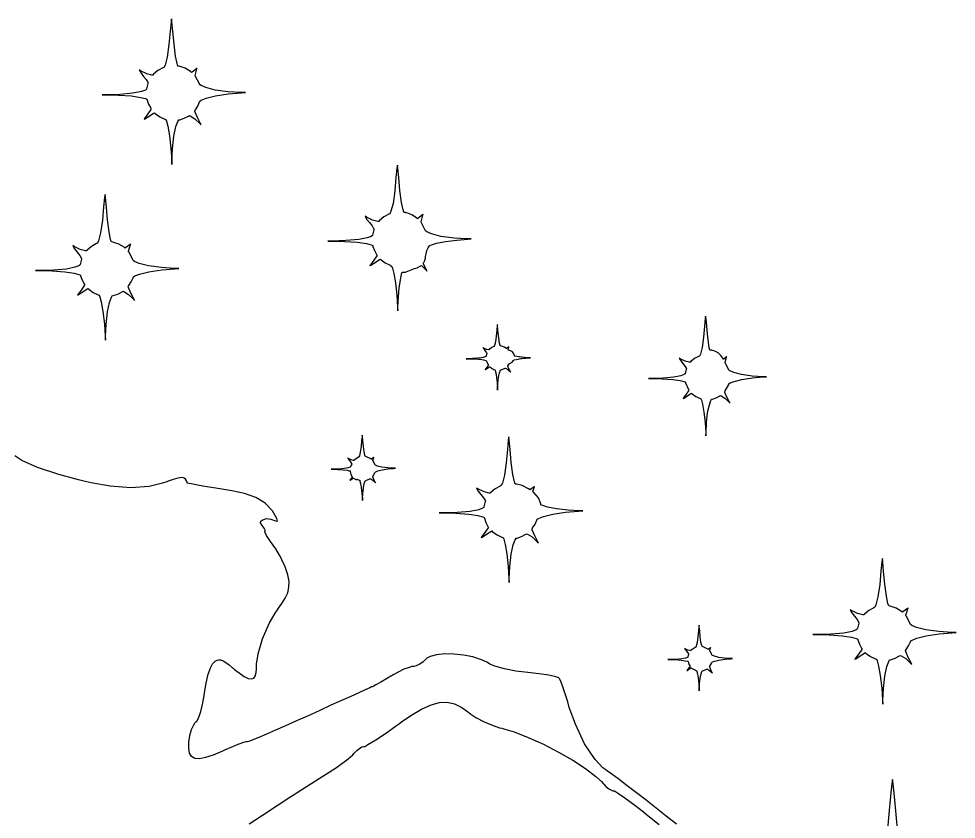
# Model space of a CAD drawing. Extents: x 0 to 17.2, y 0 to 19.3.
# Drawn here: x 7.29 to 15.88, y 10.55 to 17.88 of the extents above; entities that cross this region are included whole.
import ezdxf

# ---------------------------------------------------------------- set-up
doc = ezdxf.new("R2010")
doc.units = 0
doc.layers.get('0').update_dxf_attribs({"linetype": 'CONTINUOUS'})

msp = doc.modelspace()

# ---------------------------------------------------------------- linework, layer by layer
at = {"color": 0}
for points in [[(8.68799, 17.884), (8.6836, 17.8557), (8.67513, 17.7699), (8.66428, 17.6478), (8.64789, 17.5324), (8.62907, 17.46), (8.61833, 17.4381), (8.60856, 17.4343), (8.56342, 17.409), (8.52414, 17.3754), (8.51731, 17.3675), (8.50896, 17.3676), (8.46126, 17.3796), (8.40468, 17.4075), (8.39193, 17.4157), (8.39501, 17.4081), (8.40875, 17.3864), (8.43224, 17.3561), (8.45611, 17.3257), (8.47043, 17.304), (8.4739, 17.2962), (8.472, 17.2915), (8.4591, 17.2426), (8.45844, 17.2376), (8.4484, 17.2304), (8.41249, 17.2172), (8.33361, 17.2014), (8.21533, 17.1911), (8.09229, 17.1874), (8.05126, 17.1874), (8.08936, 17.1874), (8.20378, 17.1847), (8.32047, 17.1765), (8.40533, 17.1636), (8.44889, 17.1522), (8.46251, 17.1463), (8.46431, 17.1383), (8.47797, 17.1001), (8.49729, 17.0646), (8.50201, 17.0579), (8.49849, 17.0506), (8.47265, 17.0115), (8.44217, 16.971), (8.43636, 16.9628), (8.44417, 16.9662), (8.48415, 16.9921), (8.52425, 17.0187), (8.53217, 17.0226), (8.53939, 17.0156), (8.58014, 16.986), (8.62582, 16.9647), (8.63558, 16.9618), (8.64117, 16.9467), (8.65349, 16.8996), (8.66911, 16.8122), (8.68197, 16.6964), (8.69006, 16.5857), (8.69189, 16.5486), (8.69233, 16.5847), (8.69749, 16.6929), (8.71007, 16.8081), (8.72928, 16.8953), (8.74647, 16.9419), (8.75483, 16.956), (8.76351, 16.9576), (8.80533, 16.9714), (8.84429, 16.9919), (8.85157, 16.9971), (8.85949, 16.9943), (8.90229, 16.9672), (8.949, 16.9236), (8.95893, 16.9125), (8.95421, 16.9235), (8.92557, 16.9785), (8.90321, 17.0328), (8.90164, 17.0432), (8.90685, 17.0496), (8.92904, 17.084), (8.94553, 17.1217), (8.94797, 17.1296), (8.9611, 17.1376), (9.00483, 17.1551), (9.09033, 17.1769), (9.20893, 17.1943), (9.32617, 17.2046), (9.36535, 17.2067), (9.32563, 17.2076), (9.20671, 17.2149), (9.08713, 17.2306), (9.0019, 17.2528), (8.95865, 17.2718), (8.94618, 17.2807), (8.94385, 17.2879), (8.90896, 17.3535), (8.90435, 17.3593), (8.90446, 17.365), (8.92133, 17.425), (8.9241, 17.4313), (8.91932, 17.4269), (8.87603, 17.3949), (8.87213, 17.3926), (8.86328, 17.4003), (8.81386, 17.4306), (8.75906, 17.449), (8.74756, 17.4508), (8.73958, 17.4725), (8.72526, 17.5408), (8.7111, 17.651), (8.70025, 17.7693), (8.69179, 17.8554), (8.68799, 17.884)], [(10.7583, 16.5428), (10.7539, 16.5144), (10.7454, 16.4286), (10.7347, 16.3065), (10.7182, 16.1911), (10.6994, 16.1188), (10.6887, 16.0968), (10.6789, 16.0931), (10.6337, 16.0678), (10.5945, 16.0342), (10.5876, 16.0263), (10.5793, 16.0264), (10.5316, 16.0383), (10.475, 16.0663), (10.4622, 16.0744), (10.4653, 16.0667), (10.4791, 16.0451), (10.5026, 16.0149), (10.5264, 15.9844), (10.5408, 15.9628), (10.5442, 15.955), (10.5423, 15.9503), (10.5294, 15.9014), (10.5288, 15.8964), (10.5187, 15.8892), (10.4828, 15.876), (10.4039, 15.8601), (10.2856, 15.8499), (10.1626, 15.8461), (10.1216, 15.8461), (10.1597, 15.8461), (10.2741, 15.8435), (10.3908, 15.8353), (10.4756, 15.8224), (10.5192, 15.811), (10.5328, 15.805), (10.5346, 15.7971), (10.5483, 15.7589), (10.5677, 15.7233), (10.5724, 15.7167), (10.5688, 15.7093), (10.543, 15.6703), (10.5125, 15.6297), (10.5067, 15.6215), (10.5145, 15.625), (10.5545, 15.6508), (10.5946, 15.6775), (10.6025, 15.6814), (10.6091, 15.675), (10.6459, 15.6476), (10.687, 15.6271), (10.6957, 15.624), (10.6966, 15.6232), (10.7063, 15.6139), (10.7073, 15.6131), (10.7074, 15.6131), (10.7086, 15.6122), (10.7087, 15.6121), (10.714, 15.5967), (10.7257, 15.5493), (10.7405, 15.4631), (10.7528, 15.3501), (10.7605, 15.2432), (10.7623, 15.2074), (10.7628, 15.2488), (10.774, 15.4188), (10.7962, 15.5431), (10.8023, 15.5614), (10.8054, 15.5606), (10.832, 15.5596), (10.8339, 15.5603), (10.8391, 15.5628), (10.8553, 15.5697), (10.8836, 15.5811), (10.9151, 15.5932), (10.9383, 15.6018), (10.9461, 15.6044), (10.9488, 15.6054), (10.9744, 15.6204), (10.9767, 15.6224), (10.9809, 15.6189), (11.0247, 15.5764), (11.0293, 15.5713), (11.0268, 15.5769), (10.9974, 15.6344), (10.9946, 15.6401), (10.998, 15.6446), (11.0112, 15.6685), (11.0174, 15.6908), (11.0174, 15.6982), (11.0174, 15.7057), (11.0205, 15.7279), (11.0288, 15.7582), (11.0412, 15.7853), (11.0519, 15.8014), (11.0563, 15.8058), (11.0564, 15.806), (11.0567, 15.8067), (11.0568, 15.8067), (11.0715, 15.8126), (11.1175, 15.8258), (11.1991, 15.8422), (11.3043, 15.8556), (11.4028, 15.8636), (11.4357, 15.8654), (11.396, 15.8664), (11.2771, 15.8736), (11.1575, 15.8893), (11.0723, 15.9115), (11.029, 15.9306), (11.0165, 15.9394), (11.0142, 15.9467), (10.9793, 16.0121), (10.9747, 16.0179), (10.9748, 16.0237), (10.9917, 16.0838), (10.9945, 16.0899), (10.9897, 16.0856), (10.9463, 16.0536), (10.9424, 16.0514), (10.9347, 16.0581), (10.8921, 16.0853), (10.8451, 16.1037), (10.8352, 16.106), (10.8348, 16.1061), (10.8314, 16.1069), (10.8311, 16.1071), (10.83, 16.1074), (10.819, 16.1094), (10.8179, 16.1096), (10.8099, 16.1312), (10.7956, 16.1996), (10.7815, 16.3097), (10.7706, 16.4281), (10.7622, 16.5142), (10.7584, 16.5426), (10.7583, 16.5428)], [(8.07872, 16.2725), (8.07433, 16.2442), (8.06586, 16.1585), (8.05507, 16.0364), (8.03863, 15.9208), (8.01986, 15.8485), (8.00911, 15.8265), (7.99935, 15.8229), (7.95421, 15.7975), (7.91487, 15.7639), (7.9081, 15.756), (7.89974, 15.7562), (7.852, 15.7681), (7.79542, 15.7961), (7.78267, 15.8043), (7.78575, 15.7965), (7.79949, 15.7749), (7.82303, 15.7446), (7.84685, 15.7143), (7.86122, 15.6925), (7.86469, 15.6847), (7.86279, 15.68), (7.84987, 15.6311), (7.84924, 15.6261), (7.83919, 15.619), (7.80328, 15.6057), (7.72439, 15.5899), (7.60607, 15.5796), (7.48301, 15.5758), (7.442, 15.5758), (7.48008, 15.5758), (7.59451, 15.5732), (7.71121, 15.565), (7.79606, 15.5521), (7.83963, 15.5407), (7.85325, 15.5347), (7.85508, 15.5268), (7.86871, 15.4887), (7.88807, 15.4532), (7.89279, 15.4464), (7.88926, 15.439), (7.86339, 15.4), (7.83296, 15.3594), (7.82715, 15.3513), (7.83496, 15.3549), (7.87494, 15.3806), (7.91499, 15.4072), (7.9229, 15.4111), (7.93018, 15.404), (7.97092, 15.3744), (8.0166, 15.3532), (8.02632, 15.3503), (8.03196, 15.3351), (8.04428, 15.2879), (8.05985, 15.2007), (8.07275, 15.085), (8.08078, 14.9742), (8.08262, 14.9372), (8.08306, 14.9732), (8.08822, 15.0815), (8.10081, 15.1965), (8.12001, 15.2839), (8.13721, 15.3306), (8.14556, 15.3444), (8.15424, 15.3461), (8.19607, 15.3599), (8.23503, 15.3804), (8.24229, 15.3856), (8.25022, 15.3828), (8.29303, 15.3557), (8.33979, 15.3122), (8.34972, 15.3011), (8.34494, 15.3119), (8.31629, 15.3671), (8.294, 15.4212), (8.29243, 15.4317), (8.29764, 15.4381), (8.31976, 15.4726), (8.33626, 15.5101), (8.33871, 15.5181), (8.35183, 15.5263), (8.39556, 15.5436), (8.48107, 15.5654), (8.59967, 15.5828), (8.7169, 15.5931), (8.75608, 15.5951), (8.71642, 15.5961), (8.5975, 15.6033), (8.47792, 15.619), (8.39268, 15.6414), (8.34944, 15.6603), (8.33697, 15.6693), (8.33464, 15.6764), (8.29975, 15.7418), (8.29514, 15.7478), (8.29525, 15.7535), (8.31213, 15.8135), (8.31489, 15.8197), (8.31011, 15.8154), (8.26676, 15.7835), (8.26286, 15.7813), (8.25401, 15.7889), (8.20458, 15.819), (8.14985, 15.8375), (8.13835, 15.8393), (8.13038, 15.861), (8.11604, 15.9293), (8.10183, 16.0394), (8.09099, 16.1578), (8.08251, 16.244), (8.07872, 16.2725)], [(13.5832, 15.159), (13.5795, 15.1358), (13.5726, 15.0653), (13.5638, 14.965), (13.5502, 14.87), (13.5348, 14.8106), (13.526, 14.7925), (13.518, 14.7894), (13.4808, 14.7686), (13.4485, 14.741), (13.4429, 14.7344), (13.436, 14.7346), (13.3967, 14.7443), (13.3503, 14.7674), (13.3398, 14.774), (13.3429, 14.7663), (13.373, 14.725), (13.4038, 14.6837), (13.4073, 14.6758), (13.4057, 14.6719), (13.3951, 14.6318), (13.3945, 14.6278), (13.3863, 14.6218), (13.3568, 14.611), (13.2919, 14.5979), (13.1947, 14.5896), (13.0935, 14.5864), (13.0598, 14.5864), (13.0912, 14.5864), (13.1852, 14.5843), (13.2811, 14.5776), (13.3509, 14.5669), (13.3866, 14.5575), (13.3978, 14.5526), (13.3994, 14.5461), (13.4265, 14.4856), (13.4304, 14.48), (13.4275, 14.474), (13.4062, 14.4419), (13.3812, 14.4086), (13.3764, 14.4018), (13.3828, 14.4047), (13.4156, 14.426), (13.4486, 14.4478), (13.4551, 14.451), (13.461, 14.4451), (13.4945, 14.4208), (13.5321, 14.4035), (13.5401, 14.401), (13.5447, 14.3886), (13.5548, 14.3499), (13.5676, 14.2781), (13.5782, 14.1829), (13.5848, 14.0918), (13.5864, 14.0614), (13.5867, 14.0911), (13.591, 14.18), (13.6013, 14.2747), (13.6171, 14.3464), (13.6312, 14.3847), (13.6381, 14.3963), (13.6452, 14.3976), (13.6797, 14.4089), (13.7117, 14.4258), (13.7177, 14.43), (13.7242, 14.4276), (13.7593, 14.4054), (13.7977, 14.3696), (13.8059, 14.3606), (13.802, 14.3694), (13.7785, 14.4147), (13.7601, 14.4593), (13.7588, 14.4679), (13.7631, 14.4732), (13.7949, 14.5325), (13.7969, 14.5389), (13.8077, 14.5456), (13.8437, 14.56), (13.9139, 14.5779), (14.0114, 14.5921), (14.1078, 14.6006), (14.14, 14.6024), (14.1074, 14.6031), (14.0096, 14.609), (13.9114, 14.6219), (13.8413, 14.6403), (13.8058, 14.6558), (13.7955, 14.6632), (13.7939, 14.6681), (13.7715, 14.7133), (13.7687, 14.7175), (13.7682, 14.7188), (13.7625, 14.7318), (13.7619, 14.7332), (13.7623, 14.7375), (13.7753, 14.7822), (13.7773, 14.7868), (13.7746, 14.7844), (13.7496, 14.7651), (13.7473, 14.7635), (13.7422, 14.7726), (13.7234, 14.7978), (13.6968, 14.8224), (13.6684, 14.8379), (13.6465, 14.844), (13.6392, 14.8447), (13.6376, 14.845), (13.6226, 14.8451), (13.6211, 14.845), (13.6211, 14.845), (13.6206, 14.845), (13.6205, 14.845), (13.6156, 14.8667), (13.5996, 14.9965), (13.5866, 15.1338), (13.5832, 15.1592), (13.5832, 15.159)], [(11.6747, 15.0812), (11.6727, 15.0685), (11.6689, 15.0299), (11.664, 14.975), (11.6566, 14.9231), (11.6482, 14.8904), (11.6433, 14.8806), (11.6415, 14.8799), (11.6247, 14.8715), (11.6231, 14.8706), (11.6207, 14.869), (11.5997, 14.8508), (11.5979, 14.8487), (11.596, 14.8487), (11.575, 14.8533), (11.5727, 14.8542), (11.5703, 14.8551), (11.5443, 14.8686), (11.5414, 14.8706), (11.5431, 14.8663), (11.5596, 14.8436), (11.5764, 14.821), (11.5783, 14.8167), (11.5776, 14.815), (11.5725, 14.7969), (11.5722, 14.795), (11.5721, 14.7946), (11.5715, 14.7907), (11.5714, 14.7903), (11.5702, 14.7894), (11.553, 14.7818), (11.5507, 14.7811), (11.5446, 14.7793), (11.5257, 14.7756), (11.491, 14.7714), (11.4456, 14.7687), (11.4026, 14.7678), (11.3882, 14.7676), (11.4011, 14.7678), (11.4568, 14.7665), (11.5018, 14.7637), (11.5093, 14.7629), (11.5168, 14.7622), (11.5475, 14.7571), (11.5699, 14.7507), (11.5732, 14.7493), (11.5741, 14.7457), (11.5889, 14.7125), (11.591, 14.7094), (11.5894, 14.7061), (11.564, 14.6704), (11.5614, 14.6667), (11.5649, 14.6683), (11.601, 14.6918), (11.6045, 14.6936), (11.6052, 14.6929), (11.6122, 14.6867), (11.613, 14.6861), (11.6131, 14.6861), (11.6133, 14.6858), (11.6165, 14.6836), (11.6169, 14.6833), (11.6181, 14.6825), (11.6306, 14.6746), (11.632, 14.6739), (11.6328, 14.6735), (11.6414, 14.6696), (11.6423, 14.6693), (11.6424, 14.6693), (11.6431, 14.669), (11.6503, 14.6665), (11.6511, 14.6662), (11.6536, 14.6594), (11.6591, 14.6383), (11.6661, 14.599), (11.6719, 14.5469), (11.6756, 14.4971), (11.6764, 14.4804), (11.6767, 14.4983), (11.6813, 14.5729), (11.6907, 14.6282), (11.6932, 14.6364), (11.694, 14.6392), (11.7036, 14.6618), (11.7047, 14.6636), (11.7086, 14.6644), (11.745, 14.6799), (11.7483, 14.6821), (11.7501, 14.6815), (11.769, 14.6703), (11.7711, 14.6686), (11.7731, 14.6671), (11.7943, 14.6467), (11.7966, 14.6442), (11.7955, 14.6465), (11.7828, 14.6714), (11.7816, 14.6738), (11.7803, 14.6762), (11.7712, 14.7006), (11.7708, 14.7029), (11.7714, 14.7036), (11.777, 14.7112), (11.7775, 14.7121), (11.7781, 14.7131), (11.7839, 14.7229), (11.7844, 14.724), (11.7844, 14.724), (11.7889, 14.725), (11.8087, 14.7353), (11.8237, 14.7515), (11.8258, 14.7554), (11.829, 14.7564), (11.8689, 14.7649), (11.8735, 14.7657), (11.875, 14.7658), (11.8909, 14.7683), (11.8926, 14.7685), (11.8987, 14.7693), (11.9707, 14.7761), (11.9794, 14.7765), (11.9737, 14.7767), (11.9237, 14.7793), (11.9191, 14.7796), (11.9173, 14.7797), (11.9001, 14.7813), (11.8985, 14.7814), (11.8964, 14.7817), (11.8774, 14.7842), (11.8756, 14.7843), (11.8715, 14.785), (11.8359, 14.7919), (11.833, 14.7926), (11.8329, 14.7928), (11.8323, 14.7929), (11.8322, 14.7929), (11.8314, 14.7982), (11.8252, 14.8135), (11.8119, 14.83), (11.7936, 14.841), (11.7773, 14.845), (11.772, 14.845), (11.772, 14.8476), (11.7796, 14.8746), (11.7808, 14.8774), (11.7787, 14.8756), (11.7592, 14.8611), (11.7575, 14.8601), (11.756, 14.8614), (11.7406, 14.8722), (11.739, 14.8731), (11.7361, 14.8747), (11.7048, 14.8857), (11.7015, 14.8863), (11.7004, 14.8892), (11.6921, 14.9229), (11.6914, 14.9267), (11.6914, 14.9267), (11.6914, 14.9268), (11.6914, 14.9268), (11.6895, 14.9383), (11.6825, 15.0029), (11.6763, 15.0689), (11.6746, 15.0812), (11.6747, 15.0812)], [(10.4364, 14.0681), (10.4343, 14.0553), (10.4306, 14.0167), (10.4257, 13.9618), (10.4183, 13.9099), (10.4099, 13.8772), (10.4051, 13.8673), (10.4007, 13.8657), (10.3626, 13.8391), (10.3595, 13.8356), (10.3558, 13.8357), (10.3343, 13.841), (10.3089, 13.8536), (10.3032, 13.8573), (10.3048, 13.853), (10.3213, 13.8305), (10.3381, 13.8079), (10.34, 13.8035), (10.3397, 13.8027), (10.3366, 13.7938), (10.3364, 13.7929), (10.3364, 13.7928), (10.3357, 13.7914), (10.3291, 13.7768), (10.3286, 13.7752), (10.3236, 13.7723), (10.3068, 13.7668), (10.2715, 13.7603), (10.2201, 13.7561), (10.1675, 13.7546), (10.15, 13.7546), (10.1654, 13.7546), (10.212, 13.7536), (10.2607, 13.7506), (10.2976, 13.7458), (10.3178, 13.7414), (10.3243, 13.7393), (10.3245, 13.7337), (10.3302, 13.7081), (10.3414, 13.6867), (10.3443, 13.6832), (10.3427, 13.6808), (10.3249, 13.6561), (10.3231, 13.6536), (10.3257, 13.6548), (10.3521, 13.6714), (10.3548, 13.6732), (10.357, 13.6715), (10.378, 13.6621), (10.3851, 13.6621), (10.3863, 13.6621), (10.3898, 13.6629), (10.3903, 13.6629), (10.392, 13.6619), (10.4108, 13.6538), (10.4128, 13.6532), (10.4153, 13.6464), (10.4208, 13.6252), (10.4278, 13.5859), (10.4337, 13.5338), (10.4372, 13.4839), (10.4381, 13.4673), (10.4383, 13.4836), (10.4406, 13.5322), (10.4462, 13.584), (10.4549, 13.6233), (10.4626, 13.6443), (10.4664, 13.6505), (10.4703, 13.6513), (10.5067, 13.6667), (10.51, 13.669), (10.5135, 13.6678), (10.5328, 13.6556), (10.5538, 13.636), (10.5583, 13.631), (10.5561, 13.636), (10.5432, 13.6607), (10.5332, 13.6851), (10.5325, 13.6897), (10.5348, 13.6926), (10.5523, 13.7251), (10.5533, 13.7286), (10.5592, 13.7323), (10.5789, 13.7401), (10.6173, 13.7499), (10.6707, 13.7578), (10.7235, 13.7624), (10.7411, 13.7633), (10.7232, 13.7638), (10.6697, 13.767), (10.6159, 13.7741), (10.5775, 13.7841), (10.5581, 13.7926), (10.5525, 13.7967), (10.5515, 13.7999), (10.5357, 13.8293), (10.5337, 13.8319), (10.5337, 13.8345), (10.5413, 13.8615), (10.5425, 13.8643), (10.5404, 13.8624), (10.5209, 13.848), (10.5192, 13.847), (10.5152, 13.8505), (10.4684, 13.8723), (10.4632, 13.8731), (10.4596, 13.8829), (10.4531, 13.9136), (10.4468, 13.9632), (10.4418, 14.0165), (10.438, 14.0553), (10.4364, 14.0681)], [(11.779, 14.0507), (11.7746, 14.0224), (11.7662, 13.9365), (11.7554, 13.8145), (11.7389, 13.6991), (11.7202, 13.6267), (11.7094, 13.6047), (11.6997, 13.601), (11.6545, 13.5757), (11.6152, 13.542), (11.6084, 13.5341), (11.6, 13.5343), (11.5523, 13.5462), (11.4957, 13.5741), (11.483, 13.5823), (11.4861, 13.5745), (11.4998, 13.553), (11.5233, 13.5227), (11.5472, 13.4924), (11.5615, 13.4707), (11.5649, 13.4629), (11.563, 13.4582), (11.5502, 13.4093), (11.5495, 13.4042), (11.5395, 13.3971), (11.5036, 13.3838), (11.4247, 13.3681), (11.3064, 13.3578), (11.1833, 13.354), (11.1423, 13.3539), (11.1804, 13.354), (11.2948, 13.3513), (11.4115, 13.3432), (11.4964, 13.3302), (11.5399, 13.3188), (11.5535, 13.3129), (11.5554, 13.305), (11.569, 13.2669), (11.5884, 13.2312), (11.5931, 13.2246), (11.5896, 13.2171), (11.5637, 13.1782), (11.5333, 13.1376), (11.5275, 13.1294), (11.5353, 13.133), (11.5753, 13.1587), (11.6153, 13.1854), (11.6232, 13.1893), (11.6304, 13.1822), (11.6712, 13.1526), (11.7168, 13.1313), (11.7266, 13.1284), (11.7323, 13.1133), (11.7446, 13.0661), (11.7601, 12.9788), (11.773, 12.8631), (11.7811, 12.7523), (11.7829, 12.7153), (11.7834, 12.7514), (11.7885, 12.8597), (11.8011, 12.9747), (11.8203, 13.062), (11.8375, 13.1087), (11.8459, 13.1226), (11.8545, 13.1243), (11.8964, 13.1381), (11.9353, 13.1586), (11.9426, 13.1637), (11.9505, 13.1609), (11.9933, 13.1338), (12.0401, 13.0903), (12.05, 13.0792), (12.0453, 13.0901), (12.0166, 13.1452), (11.9943, 13.1994), (11.9927, 13.2098), (11.9979, 13.2163), (12.0201, 13.2508), (12.0366, 13.2884), (12.039, 13.2962), (12.0521, 13.3044), (12.0959, 13.3218), (12.1814, 13.3436), (12.3, 13.3609), (12.4172, 13.3712), (12.4564, 13.3733), (12.4227, 13.3741), (12.3221, 13.3796), (12.2153, 13.3912), (12.1333, 13.4075), (12.0875, 13.4216), (12.0731, 13.428), (12.0721, 13.439), (12.0516, 13.4918), (12.01, 13.5403), (11.9986, 13.5492), (11.9994, 13.5531), (12.0133, 13.5937), (12.0152, 13.5978), (12.0114, 13.5945), (11.9771, 13.5684), (11.9739, 13.5663), (11.9611, 13.5748), (11.902, 13.6047), (11.8486, 13.6176), (11.8387, 13.6175), (11.8307, 13.6392), (11.8163, 13.7075), (11.8021, 13.8177), (11.7913, 13.936), (11.7828, 14.0221), (11.779, 14.0507)], [(15.2025, 12.9354), (15.1981, 12.9071), (15.1896, 12.8213), (15.1789, 12.6992), (15.1624, 12.5837), (15.1436, 12.5113), (15.1329, 12.4894), (15.1231, 12.4857), (15.0779, 12.4604), (15.0386, 12.4267), (15.0318, 12.4188), (15.0235, 12.419), (14.9757, 12.4309), (14.9192, 12.4589), (14.9064, 12.4671), (14.9094, 12.4593), (14.9232, 12.4377), (14.9468, 12.4074), (14.9706, 12.3771), (14.9849, 12.3554), (14.9883, 12.3475), (14.9865, 12.3429), (14.9736, 12.2939), (14.9729, 12.2889), (14.9629, 12.2818), (14.9271, 12.2685), (14.8482, 12.2527), (14.7299, 12.2425), (14.6068, 12.2387), (14.5657, 12.2387), (14.6039, 12.2387), (14.7182, 12.2361), (14.835, 12.2279), (14.9199, 12.215), (14.9633, 12.2036), (14.9769, 12.1976), (14.9789, 12.1897), (14.9925, 12.1516), (15.0118, 12.1159), (15.0165, 12.1093), (15.0131, 12.1018), (14.9871, 12.0628), (14.9567, 12.0223), (14.9508, 12.0142), (14.9588, 12.0177), (14.9988, 12.0434), (15.0388, 12.07), (15.0467, 12.0739), (15.0539, 12.0669), (15.0946, 12.0373), (15.1403, 12.0161), (15.15, 12.0131), (15.1557, 11.998), (15.1681, 11.9508), (15.1836, 11.8636), (15.1964, 11.7478), (15.2046, 11.637), (15.2064, 11.6), (15.2068, 11.6361), (15.2119, 11.7443), (15.2246, 11.8594), (15.2438, 11.9467), (15.261, 11.9933), (15.2693, 12.0073), (15.2781, 12.009), (15.3199, 12.0228), (15.3587, 12.0433), (15.3661, 12.0484), (15.374, 12.0456), (15.4168, 12.0186), (15.4636, 11.975), (15.4735, 11.9639), (15.4688, 11.9748), (15.44, 12.0298), (15.4178, 12.0841), (15.4161, 12.0945), (15.4214, 12.1009), (15.4435, 12.1355), (15.46, 12.173), (15.4625, 12.1809), (15.4756, 12.189), (15.5193, 12.2065), (15.6049, 12.2283), (15.7235, 12.2457), (15.8407, 12.2559), (15.8799, 12.258), (15.8401, 12.259), (15.7213, 12.2662), (15.6017, 12.2819), (15.5164, 12.3041), (15.4732, 12.3231), (15.4607, 12.3321), (15.4583, 12.3392), (15.4235, 12.4047), (15.4189, 12.4106), (15.419, 12.4163), (15.4358, 12.4763), (15.4386, 12.4825), (15.4339, 12.4783), (15.3906, 12.4463), (15.3867, 12.4441), (15.3778, 12.4517), (15.3283, 12.4818), (15.2736, 12.5004), (15.2621, 12.5022), (15.2542, 12.5239), (15.2397, 12.5922), (15.2256, 12.7023), (15.2147, 12.8206), (15.2062, 12.9068), (15.2025, 12.9354)], [(13.5235, 12.3244), (13.5215, 12.3117), (13.5177, 12.273), (13.5128, 12.218), (13.5054, 12.166), (13.497, 12.1333), (13.4921, 12.1234), (13.4877, 12.1217), (13.4496, 12.0952), (13.4466, 12.0916), (13.4428, 12.0917), (13.4213, 12.0971), (13.3958, 12.1097), (13.3901, 12.1133), (13.3918, 12.1091), (13.4083, 12.0865), (13.4251, 12.0638), (13.427, 12.0595), (13.4262, 12.0573), (13.4204, 12.0353), (13.4201, 12.033), (13.4155, 12.0298), (13.3994, 12.0238), (13.3638, 12.0167), (13.3104, 12.012), (13.2549, 12.0104), (13.2364, 12.0103), (13.2536, 12.0104), (13.3052, 12.0092), (13.3578, 12.0055), (13.3961, 11.9996), (13.4157, 11.9945), (13.4218, 11.9918), (13.4221, 11.9908), (13.4252, 11.9804), (13.4256, 11.9794), (13.4259, 11.9786), (13.429, 11.9708), (13.4294, 11.97), (13.43, 11.9684), (13.438, 11.9526), (13.4391, 11.9511), (13.4375, 11.9478), (13.4127, 11.9128), (13.4102, 11.9091), (13.4135, 11.9106), (13.4481, 11.9333), (13.4516, 11.9351), (13.455, 11.9317), (13.4891, 11.9118), (13.4926, 11.9112), (13.4932, 11.911), (13.4993, 11.9089), (13.4999, 11.9087), (13.5024, 11.9019), (13.508, 11.8806), (13.515, 11.8413), (13.5208, 11.7891), (13.5244, 11.7392), (13.5253, 11.7225), (13.5254, 11.7388), (13.5278, 11.7875), (13.5334, 11.8394), (13.5421, 11.8788), (13.5498, 11.8997), (13.5536, 11.906), (13.5575, 11.9068), (13.594, 11.9223), (13.5973, 11.9246), (13.6009, 11.9233), (13.6201, 11.9111), (13.6412, 11.8914), (13.6457, 11.8864), (13.6435, 11.8914), (13.6306, 11.9162), (13.6206, 11.9407), (13.6198, 11.9454), (13.6222, 11.9482), (13.6396, 11.9808), (13.6407, 11.9844), (13.6466, 11.9881), (13.6663, 11.9959), (13.7049, 12.0057), (13.7584, 12.0135), (13.8112, 12.0182), (13.8289, 12.0191), (13.811, 12.0195), (13.7574, 12.0228), (13.7035, 12.0298), (13.665, 12.0399), (13.6456, 12.0484), (13.64, 12.0525), (13.6389, 12.0557), (13.6232, 12.0852), (13.6211, 12.0878), (13.6212, 12.0904), (13.6287, 12.1175), (13.6299, 12.1203), (13.6278, 12.1184), (13.6082, 12.104), (13.6065, 12.103), (13.6025, 12.1064), (13.5556, 12.1284), (13.5505, 12.1292), (13.5469, 12.1389), (13.5404, 12.1698), (13.534, 12.2194), (13.529, 12.2728), (13.5252, 12.3116), (13.5235, 12.3245), (13.5235, 12.3244)]]:
    msp.add_lwpolyline(points, close=True, dxfattribs=at)
for points in [[(13.3162, 10.5018), (13.2229, 10.5754), (13.1292, 10.6488), (13.0371, 10.7204), (12.9485, 10.7887), (12.8655, 10.8522), (12.7899, 10.9093), (12.7238, 10.9584), (12.683, 10.9882), (12.6693, 10.9979), (12.6412, 11.0178), (12.5696, 11.0952), (12.4743, 11.2382), (12.3891, 11.4173), (12.3338, 11.5705), (12.3192, 11.6226), (12.314, 11.6411), (12.2971, 11.6963), (12.2751, 11.7614), (12.2556, 11.8108), (12.245, 11.8332), (12.2414, 11.8375), (12.2378, 11.8418), (12.2105, 11.8514), (12.1458, 11.8662), (12.0568, 11.8802), (11.9788, 11.8892), (11.9528, 11.8914), (11.9253, 11.8938), (11.8432, 11.9052), (11.7388, 11.9259), (11.6513, 11.9508), (11.606, 11.9685), (11.5927, 11.9771), (11.5778, 11.9867), (11.5289, 12.009), (11.4511, 12.0338), (11.365, 12.0512), (11.2767, 12.0607), (11.1921, 12.0621), (11.1171, 12.0549), (11.0577, 12.0387), (11.0269, 12.0217), (11.0199, 12.0132), (11.0142, 12.0063), (10.9939, 11.9881), (10.9627, 11.967), (10.9301, 11.9522), (10.9077, 11.9463), (10.9002, 11.946), (10.8912, 11.9456), (10.8647, 11.9386), (10.8173, 11.9209), (10.7641, 11.8954), (10.7242, 11.873), (10.7114, 11.8648), (10.6984, 11.8565), (10.659, 11.8324), (10.6069, 11.802), (10.5612, 11.7771), (10.5362, 11.7645), (10.5278, 11.761), (10.522, 11.7586), (10.5047, 11.7509), (10.4625, 11.732), (10.4035, 11.7055), (10.3301, 11.6724), (10.2448, 11.6337), (10.1498, 11.5906), (10.0478, 11.5441), (9.96767, 11.5075), (9.94097, 11.4953), (9.91439, 11.4832), (9.83458, 11.4472), (9.73383, 11.4022), (9.64111, 11.3615), (9.55865, 11.3259), (9.48876, 11.2966), (9.43381, 11.2744), (9.39606, 11.2604), (9.38238, 11.2554), (9.37782, 11.2554), (9.37056, 11.2554), (9.34874, 11.2488), (9.29719, 11.2308), (9.23053, 11.2041), (9.17449, 11.1799), (9.15603, 11.1714), (9.13471, 11.1618), (9.06988, 11.1349), (8.99946, 11.1112), (8.94368, 11.1008), (8.90153, 11.1038), (8.8719, 11.1206), (8.85379, 11.1515), (8.84614, 11.1967), (8.84657, 11.2418), (8.84793, 11.2566), (8.84924, 11.2713), (8.85699, 11.3148), (8.87224, 11.3686), (8.8915, 11.412), (8.90608, 11.4339), (8.91265, 11.439), (8.91976, 11.4447), (8.93479, 11.4724), (8.95682, 11.533), (8.97624, 11.6123), (8.98785, 11.6793), (8.9905, 11.7017), (8.99317, 11.7244), (9.00499, 11.7923), (9.02533, 11.8748), (9.04872, 11.9403), (9.06483, 11.9718), (9.07254, 11.9795), (9.07656, 11.9836), (9.08957, 11.9948), (9.1059, 12.0045), (9.12267, 12.0085), (9.14094, 12.0064), (9.162, 11.9979), (9.18685, 11.9828), (9.21674, 11.9606), (9.24388, 11.9386), (9.25282, 11.931), (9.26617, 11.9198), (9.30751, 11.8874), (9.35314, 11.8563), (9.39031, 11.8379), (9.41943, 11.8321), (9.44114, 11.839), (9.456, 11.8586), (9.46446, 11.8909), (9.46724, 11.9246), (9.46724, 11.9358), (9.46724, 11.9673), (9.48161, 12.0617), (9.5216, 12.201), (9.58236, 12.3403), (9.63747, 12.4365), (9.65901, 12.4663), (9.66917, 12.4804), (9.699, 12.5231), (9.73058, 12.5742), (9.75276, 12.6229), (9.76454, 12.6725), (9.76503, 12.7263), (9.75325, 12.7878), (9.72831, 12.8603), (9.6996, 12.9257), (9.68918, 12.947), (9.67919, 12.9674), (9.64296, 13.0253), (9.59494, 13.0925), (9.55811, 13.1475), (9.54438, 13.1794), (9.54551, 13.1893), (9.54617, 13.1952), (9.53765, 13.2139), (9.51899, 13.2396), (9.50456, 13.2633), (9.5064, 13.2796), (9.50944, 13.2818), (9.51904, 13.2893), (9.55567, 13.3016), (9.59744, 13.2972), (9.63303, 13.2842), (9.65414, 13.2772), (9.66092, 13.2777), (9.65306, 13.3028), (9.61486, 13.3734), (9.5471, 13.4443), (9.46029, 13.4954), (9.35704, 13.5317), (9.24007, 13.558), (9.11199, 13.5794), (8.97547, 13.6007), (8.8686, 13.6195), (8.83322, 13.6269), (8.83149, 13.6323), (8.82542, 13.6483), (8.8164, 13.6639), (8.80458, 13.6736), (8.78819, 13.6777), (8.76568, 13.6762), (8.73529, 13.6692), (8.69542, 13.6568), (8.65707, 13.6438), (8.64438, 13.6393), (8.60558, 13.6257), (8.48492, 13.5972), (8.31679, 13.5838), (8.12537, 13.5991), (7.95281, 13.6302), (7.89594, 13.6434), (7.83572, 13.6574), (7.65662, 13.7059), (7.46067, 13.7713), (7.3176, 13.8358), (7.25239, 13.8771)], [(9.4011, 10.5034), (9.52251, 10.5842), (9.66487, 10.6784), (9.7724, 10.749), (9.82075, 10.7803), (9.82981, 10.7859), (9.88319, 10.8186), (10.0424, 10.9185), (10.2, 11.0221), (10.3057, 11.0988), (10.3514, 11.1374), (10.3626, 11.1509), (10.368, 11.1574), (10.386, 11.1757), (10.4106, 11.1959), (10.4335, 11.2096), (10.4473, 11.2146), (10.4519, 11.2146), (10.4609, 11.2146), (10.4881, 11.2307), (10.5599, 11.2746), (10.657, 11.3394), (10.741, 11.3984), (10.7687, 11.4186), (10.7965, 11.4388), (10.8818, 11.4969), (10.9805, 11.5557), (11.0673, 11.5954), (11.1449, 11.6164), (11.2159, 11.6192), (11.283, 11.6041), (11.3488, 11.5716), (11.4, 11.5355), (11.416, 11.5221), (11.43, 11.5103), (11.4765, 11.4799), (11.553, 11.439), (11.6357, 11.4042), (11.6947, 11.3848), (11.7148, 11.3801), (11.7437, 11.3734), (11.8287, 11.3465), (11.9582, 11.2962), (12.0958, 11.2334), (12.2341, 11.1621), (12.3655, 11.0864), (12.4826, 11.0104), (12.5781, 10.9381), (12.6297, 10.8912), (12.6444, 10.8735), (12.6501, 10.8666), (12.6689, 10.8476), (12.6949, 10.8263), (12.7191, 10.812), (12.7337, 10.8067), (12.7386, 10.8067), (12.7474, 10.8067), (12.7742, 10.7898), (12.8427, 10.7438), (12.934, 10.6757), (13.0126, 10.6137), (13.0385, 10.5926), (13.0677, 10.5686), (13.1558, 10.4967)], [(15.3456, 10.4254), (15.3307, 10.5914), (15.3149, 10.7548), (15.3015, 10.8725), (15.2964, 10.9116), (15.2904, 10.8733), (15.2765, 10.7576), (15.2607, 10.593), (15.2461, 10.4229)]]:
    msp.add_lwpolyline(points, dxfattribs=at)

doc.saveas('drawing.dxf')
